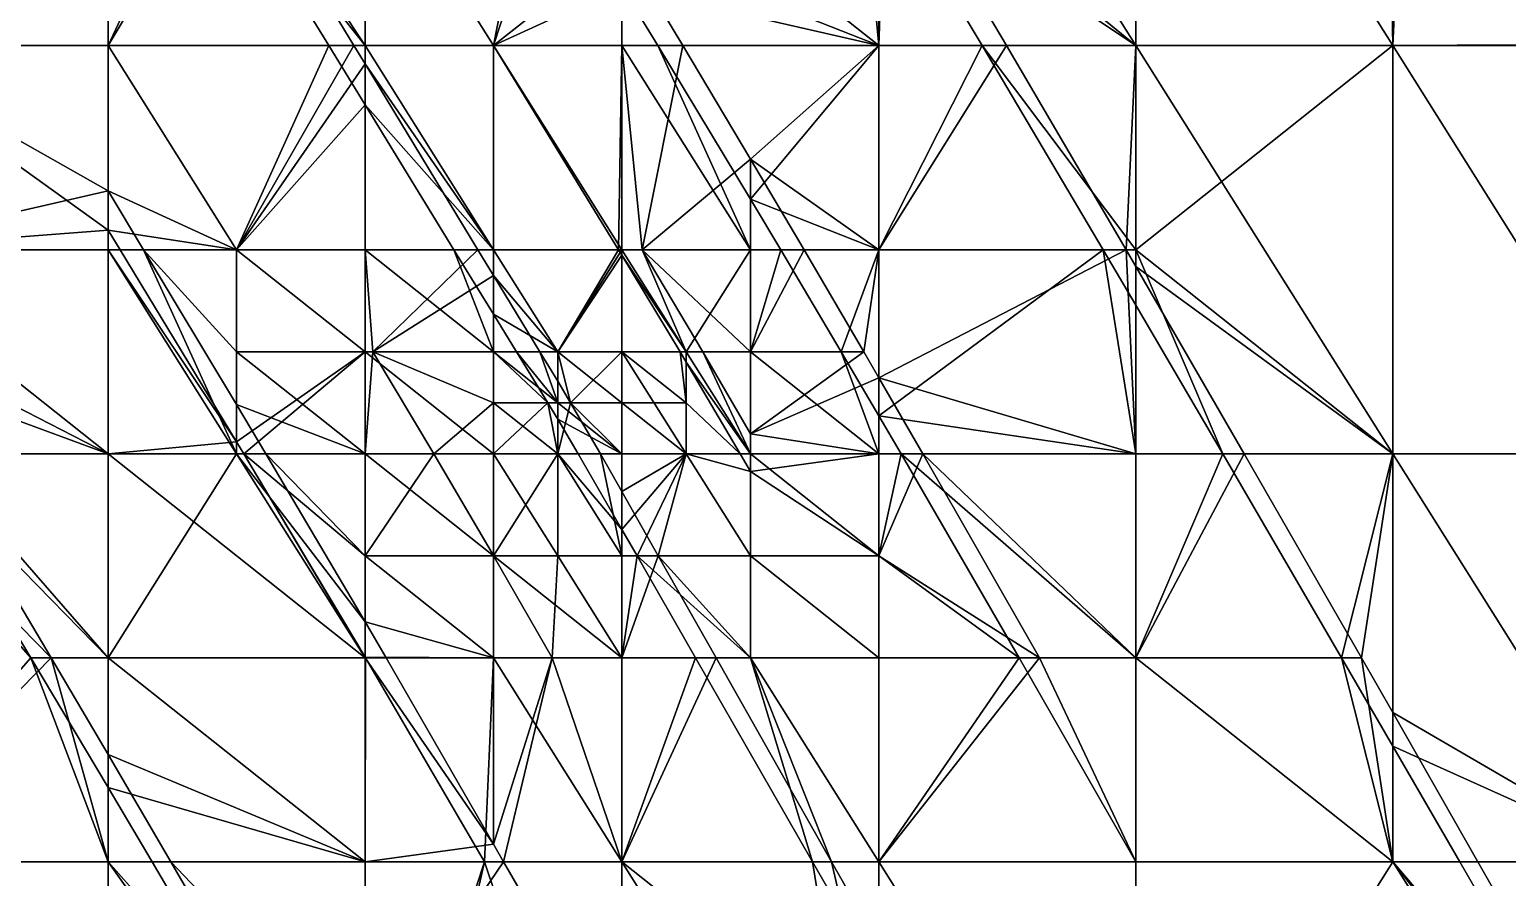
# Model space of a CAD drawing. Extents: x 376891 to 377036, y 6958800 to 6959083.
# Drawn here: x 376971.32 to 376994.33, y 6958811.63 to 6958824.83 of the extents above; entities that cross this region are included whole.
import ezdxf

# ---------------------------------------------------------------- set-up
doc = ezdxf.new("R2010")
doc.units = 0
doc.layers.add('FM2', color=7, linetype='CONTINUOUS')

msp = doc.modelspace()

# ---------------------------------------------------------------- linework, layer by layer
at = {"layer": 'FM2'}
for points in [[(376984.548, 6958830.924, 282.229), (376988.548, 6958830.924, 284.223), (376988.548, 6958824.575, 282.326)], [(376984.548, 6958827.26, 281.128), (376984.548, 6958830.924, 282.229), (376988.548, 6958824.575, 282.326)], [(376988.548, 6958824.575, 282.137), (376988.548, 6958830.924, 284.013), (376984.659, 6958827.749, 281.128)], [(376988.548, 6958830.924, 284.013), (376988.548, 6958824.575, 282.137), (376992.548, 6958824.575, 284.148)], [(376992.844, 6958830.924, 286.168), (376988.548, 6958830.924, 284.013), (376992.548, 6958824.575, 284.148)], [(376992.548, 6958824.575, 284.334), (376988.548, 6958824.575, 282.326), (376988.548, 6958830.924, 284.223)], [(376992.548, 6958824.575, 284.334), (376988.548, 6958830.924, 284.223), (376992.431, 6958830.924, 286.168)], [(376992.431, 6958830.924, 286.168), (376996.199, 6958824.575, 286.168), (376992.548, 6958824.575, 284.334)], [(376992.431, 6958830.924, 286.168), (376996.548, 6958830.924, 288.229), (376996.548, 6958824.575, 286.343)], [(376996.548, 6958824.575, 286.343), (376996.199, 6958824.575, 286.168), (376992.431, 6958830.924, 286.168)], [(376996.548, 6958824.596, 286.168), (376992.844, 6958830.924, 286.168), (376992.548, 6958824.575, 284.148)], [(376996.548, 6958824.596, 286.168), (376996.548, 6958830.924, 288.027), (376992.844, 6958830.924, 286.168)], [(376964.548, 6958826.933, 271.049), (376968.548, 6958824.575, 272.294), (376972.548, 6958827.749, 275.162)], [(376972.548, 6958827.749, 275.363), (376968.548, 6958824.575, 272.48), (376964.548, 6958826.282, 271.049)], [(376968.548, 6958824.575, 272.294), (376972.548, 6958824.575, 274.229), (376972.548, 6958827.749, 275.162)], [(376972.548, 6958827.749, 275.363), (376972.548, 6958824.575, 274.418), (376968.548, 6958824.575, 272.48)], [(376974.449, 6958827.749, 276.088), (376972.548, 6958827.749, 275.162), (376972.548, 6958824.575, 274.229)], [(376972.548, 6958824.575, 274.229), (376976.376, 6958824.575, 276.088), (376974.449, 6958827.749, 276.088)], [(376972.548, 6958824.575, 274.418), (376972.548, 6958827.749, 275.363), (376974.035, 6958827.749, 276.088)], [(376974.035, 6958827.749, 276.088), (376975.983, 6958824.575, 276.088), (376972.548, 6958824.575, 274.418)], [(376974.035, 6958827.749, 276.088), (376976.548, 6958827.749, 277.317), (376976.548, 6958824.575, 276.364)], [(376976.548, 6958824.575, 276.364), (376975.983, 6958824.575, 276.088), (376974.035, 6958827.749, 276.088)], [(376976.548, 6958824.575, 276.172), (376976.548, 6958827.749, 277.113), (376974.449, 6958827.749, 276.088)], [(376974.449, 6958827.749, 276.088), (376976.376, 6958824.575, 276.088), (376976.548, 6958824.575, 276.172)], [(376976.548, 6958827.749, 277.113), (376976.548, 6958824.575, 276.172), (376978.548, 6958824.575, 277.152)], [(376979.584, 6958827.749, 278.608), (376976.548, 6958827.749, 277.113), (376978.548, 6958824.575, 277.152)], [(376978.548, 6958824.575, 277.344), (376976.548, 6958824.575, 276.364), (376976.548, 6958827.749, 277.317)], [(376978.548, 6958824.575, 277.344), (376976.548, 6958827.749, 277.317), (376979.171, 6958827.749, 278.608)], [(376980.548, 6958826.153, 278.608), (376979.584, 6958827.749, 278.608), (376978.548, 6958824.575, 277.152)], [(376978.548, 6958824.575, 277.344), (376979.171, 6958827.749, 278.608), (376980.548, 6958825.496, 278.608)], [(376984.548, 6958824.575, 280.131), (376984.548, 6958827.749, 281.072), (376980.548, 6958827.749, 279.083)], [(376984.548, 6958824.575, 280.131), (376980.548, 6958827.749, 279.083), (376980.548, 6958826.153, 278.608)], [(376980.548, 6958825.496, 278.608), (376984.253, 6958827.749, 281.128), (376984.548, 6958824.575, 280.322)], [(376984.253, 6958827.749, 281.128), (376984.548, 6958827.26, 281.128), (376984.548, 6958824.575, 280.322)], [(376984.659, 6958827.749, 281.128), (376984.548, 6958827.749, 281.072), (376984.548, 6958824.575, 280.131)], [(376984.548, 6958824.575, 280.131), (376986.537, 6958824.575, 281.128), (376984.659, 6958827.749, 281.128)], [(376984.659, 6958827.749, 281.128), (376986.537, 6958824.575, 281.128), (376988.548, 6958824.575, 282.137)], [(376984.548, 6958824.575, 280.322), (376984.548, 6958827.26, 281.128), (376986.157, 6958824.575, 281.128)], [(376988.548, 6958824.575, 282.326), (376986.157, 6958824.575, 281.128), (376984.548, 6958827.26, 281.128)], [(376978.548, 6958824.575, 277.152), (376980.548, 6958824.575, 278.138), (376980.548, 6958826.153, 278.608)], [(376981.494, 6958824.575, 278.608), (376980.548, 6958826.153, 278.608), (376980.548, 6958824.575, 278.138)], [(376980.548, 6958826.153, 278.608), (376981.494, 6958824.575, 278.608), (376984.548, 6958824.575, 280.131)], [(376980.548, 6958825.496, 278.608), (376980.548, 6958824.575, 278.331), (376978.548, 6958824.575, 277.344)], [(376980.548, 6958824.575, 278.331), (376980.548, 6958825.496, 278.608), (376981.107, 6958824.575, 278.608)], [(376984.548, 6958824.575, 280.322), (376981.107, 6958824.575, 278.608), (376980.548, 6958825.496, 278.608)], [(376968.548, 6958824.575, 272.294), (376968.548, 6958821.4, 271.373), (376972.548, 6958822.316, 273.568)], [(376972.548, 6958822.316, 273.568), (376972.548, 6958824.575, 274.229), (376968.548, 6958824.575, 272.294)], [(376972.548, 6958821.705, 273.568), (376968.548, 6958821.4, 271.546), (376968.548, 6958824.575, 272.48)], [(376968.548, 6958824.575, 272.48), (376972.548, 6958824.575, 274.418), (376972.548, 6958821.705, 273.568)], [(376972.548, 6958824.575, 274.229), (376972.548, 6958822.316, 273.568), (376974.548, 6958821.4, 274.267)], [(376976.376, 6958824.575, 276.088), (376972.548, 6958824.575, 274.229), (376974.548, 6958821.4, 274.267)], [(376974.548, 6958821.4, 274.446), (376972.548, 6958821.705, 273.568), (376972.548, 6958824.575, 274.418)], [(376974.548, 6958821.4, 274.446), (376972.548, 6958824.575, 274.418), (376975.983, 6958824.575, 276.088)], [(376976.548, 6958824.292, 276.088), (376976.376, 6958824.575, 276.088), (376974.548, 6958821.4, 274.267)], [(376974.548, 6958821.4, 274.446), (376975.983, 6958824.575, 276.088), (376976.548, 6958823.655, 276.088)], [(376975.983, 6958824.575, 276.088), (376976.548, 6958824.575, 276.364), (376976.548, 6958823.655, 276.088)], [(376976.548, 6958824.292, 276.088), (376976.548, 6958824.575, 276.172), (376976.376, 6958824.575, 276.088)], [(376978.548, 6958821.4, 276.207), (376978.548, 6958824.575, 277.152), (376976.548, 6958824.575, 276.172)], [(376978.548, 6958821.4, 276.207), (376976.548, 6958824.575, 276.172), (376976.548, 6958824.292, 276.088)], [(376976.548, 6958824.575, 276.364), (376978.548, 6958824.575, 277.344), (376978.548, 6958821.4, 276.389)], [(376976.548, 6958823.655, 276.088), (376976.548, 6958824.575, 276.364), (376978.548, 6958821.4, 276.389)], [(376980.548, 6958821.4, 277.192), (376980.548, 6958824.575, 278.138), (376978.548, 6958824.575, 277.152)], [(376978.548, 6958824.575, 277.152), (376978.548, 6958821.4, 276.207), (376980.548, 6958821.4, 277.192)], [(376980.496, 6958821.4, 277.348), (376978.548, 6958821.4, 276.389), (376978.548, 6958824.575, 277.344)], [(376980.496, 6958821.4, 277.348), (376978.548, 6958824.575, 277.344), (376980.548, 6958824.575, 278.331)], [(376980.548, 6958824.575, 278.331), (376980.548, 6958821.4, 277.374), (376980.496, 6958821.4, 277.348)], [(376980.548, 6958824.575, 278.138), (376980.548, 6958821.4, 277.192), (376980.862, 6958821.4, 277.348)], [(376981.494, 6958824.575, 278.608), (376980.548, 6958824.575, 278.138), (376980.862, 6958821.4, 277.348)], [(376982.548, 6958821.4, 278.371), (376980.548, 6958821.4, 277.374), (376980.548, 6958824.575, 278.331)], [(376980.548, 6958824.575, 278.331), (376981.107, 6958824.575, 278.608), (376982.548, 6958821.4, 278.371)], [(376982.548, 6958822.809, 278.608), (376981.494, 6958824.575, 278.608), (376980.862, 6958821.4, 277.348)], [(376981.107, 6958824.575, 278.608), (376982.548, 6958822.188, 278.608), (376982.548, 6958821.4, 278.371)], [(376982.548, 6958822.188, 278.608), (376981.107, 6958824.575, 278.608), (376984.548, 6958824.575, 280.322)], [(376984.548, 6958824.575, 280.131), (376981.494, 6958824.575, 278.608), (376982.548, 6958822.809, 278.608)], [(376984.548, 6958821.4, 279.192), (376984.548, 6958824.575, 280.131), (376982.548, 6958822.809, 278.608)], [(376982.548, 6958822.188, 278.608), (376984.548, 6958824.575, 280.322), (376984.548, 6958821.4, 279.373)], [(376986.537, 6958824.575, 281.128), (376984.548, 6958824.575, 280.131), (376984.548, 6958821.4, 279.192)], [(376984.548, 6958821.4, 279.192), (376988.397, 6958821.4, 281.128), (376986.537, 6958824.575, 281.128)], [(376984.548, 6958821.4, 279.373), (376984.548, 6958824.575, 280.322), (376986.157, 6958824.575, 281.128)], [(376986.157, 6958824.575, 281.128), (376988.042, 6958821.4, 281.128), (376984.548, 6958821.4, 279.373)], [(376986.157, 6958824.575, 281.128), (376988.548, 6958824.575, 282.326), (376988.548, 6958821.4, 281.382)], [(376988.548, 6958821.4, 281.382), (376988.042, 6958821.4, 281.128), (376986.157, 6958824.575, 281.128)], [(376988.548, 6958824.575, 282.137), (376986.537, 6958824.575, 281.128), (376988.397, 6958821.4, 281.128)], [(376988.397, 6958821.4, 281.128), (376988.548, 6958821.139, 281.128), (376988.548, 6958824.575, 282.137)], [(376992.548, 6958818.225, 282.293), (376992.548, 6958824.575, 284.148), (376988.548, 6958824.575, 282.137)], [(376992.548, 6958818.225, 282.293), (376988.548, 6958824.575, 282.137), (376988.548, 6958821.139, 281.128)], [(376988.548, 6958821.4, 281.382), (376988.548, 6958824.575, 282.326), (376992.548, 6958824.575, 284.334)], [(376988.548, 6958821.4, 281.382), (376992.548, 6958824.575, 284.334), (376992.548, 6958818.225, 282.458)], [(376992.548, 6958824.575, 284.148), (376996.548, 6958824.575, 286.161), (376996.548, 6958824.596, 286.168)], [(376996.548, 6958818.225, 284.308), (376996.548, 6958824.575, 286.161), (376992.548, 6958824.575, 284.148)], [(376992.548, 6958824.575, 284.148), (376992.548, 6958818.225, 282.293), (376996.548, 6958818.225, 284.308)], [(376996.548, 6958818.225, 284.469), (376992.548, 6958818.225, 282.458), (376992.548, 6958824.575, 284.334)], [(376992.548, 6958824.575, 284.334), (376996.199, 6958824.575, 286.168), (376996.548, 6958818.225, 284.469)], [(376974.548, 6958821.4, 274.267), (376976.548, 6958821.4, 275.235), (376976.548, 6958824.292, 276.088)], [(376978.304, 6958821.4, 276.088), (376976.548, 6958824.292, 276.088), (376976.548, 6958821.4, 275.235)], [(376976.548, 6958824.292, 276.088), (376978.304, 6958821.4, 276.088), (376978.548, 6958821.4, 276.207)], [(376976.548, 6958823.655, 276.088), (376976.548, 6958821.4, 275.415), (376974.548, 6958821.4, 274.446)], [(376978.548, 6958821.4, 276.389), (376977.932, 6958821.4, 276.088), (376976.548, 6958823.655, 276.088)], [(376976.548, 6958821.4, 275.415), (376976.548, 6958823.655, 276.088), (376977.932, 6958821.4, 276.088)], [(376980.862, 6958821.4, 277.348), (376982.548, 6958821.4, 278.189), (376982.548, 6958822.809, 278.608)], [(376983.383, 6958821.4, 278.608), (376982.548, 6958822.809, 278.608), (376982.548, 6958821.4, 278.189)], [(376982.548, 6958822.809, 278.608), (376983.383, 6958821.4, 278.608), (376984.548, 6958821.4, 279.192)], [(376968.548, 6958821.4, 271.373), (376972.548, 6958821.4, 273.301), (376972.548, 6958822.316, 273.568)], [(376973.101, 6958821.4, 273.568), (376972.548, 6958822.316, 273.568), (376972.548, 6958821.4, 273.301)], [(376972.548, 6958822.316, 273.568), (376973.101, 6958821.4, 273.568), (376974.548, 6958821.4, 274.267)], [(376982.548, 6958821.4, 278.371), (376982.548, 6958822.188, 278.608), (376983.021, 6958821.4, 278.608)], [(376984.548, 6958821.4, 279.373), (376983.021, 6958821.4, 278.608), (376982.548, 6958822.188, 278.608)], [(376972.548, 6958821.705, 273.568), (376972.548, 6958821.4, 273.478), (376968.548, 6958821.4, 271.546)], [(376972.548, 6958821.4, 273.478), (376972.548, 6958821.705, 273.568), (376972.735, 6958821.4, 273.568)], [(376974.548, 6958821.4, 274.446), (376972.735, 6958821.4, 273.568), (376972.548, 6958821.705, 273.568)], [(376972.548, 6958818.225, 272.384), (376972.548, 6958821.4, 273.301), (376968.548, 6958821.4, 271.373)], [(376972.548, 6958818.225, 272.384), (376968.548, 6958821.4, 271.373), (376968.548, 6958820.276, 271.049)], [(376968.548, 6958821.4, 271.546), (376972.548, 6958821.4, 273.478), (376972.548, 6958818.225, 272.549)], [(376968.548, 6958819.698, 271.049), (376968.548, 6958821.4, 271.546), (376972.548, 6958818.225, 272.549)], [(376972.548, 6958821.4, 273.301), (376972.548, 6958818.225, 272.384), (376974.548, 6958818.225, 273.348)], [(376974.548, 6958818.225, 273.348), (376973.101, 6958821.4, 273.568), (376972.548, 6958821.4, 273.301)], [(376974.548, 6958818.41, 273.568), (376972.548, 6958818.225, 272.549), (376972.548, 6958821.4, 273.478)], [(376972.548, 6958821.4, 273.478), (376972.735, 6958821.4, 273.568), (376974.548, 6958818.41, 273.568)], [(376972.735, 6958821.4, 273.568), (376974.548, 6958821.4, 274.446), (376974.548, 6958818.41, 273.568)], [(376973.101, 6958821.4, 273.568), (376974.548, 6958818.991, 273.568), (376974.548, 6958819.812, 273.806)], [(376974.548, 6958819.812, 273.806), (376974.548, 6958821.4, 274.267), (376973.101, 6958821.4, 273.568)], [(376974.548, 6958818.225, 273.348), (376974.548, 6958818.991, 273.568), (376973.101, 6958821.4, 273.568)], [(376976.548, 6958819.812, 274.77), (376976.548, 6958821.4, 275.235), (376974.548, 6958821.4, 274.267)], [(376974.548, 6958821.4, 274.267), (376974.548, 6958819.812, 273.806), (376976.548, 6958819.812, 274.77)], [(376976.548, 6958819.812, 274.945), (376974.548, 6958818.41, 273.568), (376974.548, 6958821.4, 274.446)], [(376974.548, 6958821.4, 274.446), (376976.548, 6958821.4, 275.415), (376976.548, 6958819.812, 274.945)], [(376976.548, 6958821.4, 275.235), (376976.548, 6958819.812, 274.77), (376976.668, 6958819.812, 274.828)], [(376978.304, 6958821.4, 276.088), (376976.548, 6958821.4, 275.235), (376976.668, 6958819.812, 274.828)], [(376978.548, 6958819.812, 275.913), (376976.548, 6958819.812, 274.945), (376976.548, 6958821.4, 275.415)], [(376976.548, 6958821.4, 275.415), (376977.932, 6958821.4, 276.088), (376978.548, 6958819.812, 275.913)], [(376978.548, 6958820.998, 276.088), (376978.304, 6958821.4, 276.088), (376976.668, 6958819.812, 274.828)], [(376977.932, 6958821.4, 276.088), (376978.548, 6958821.4, 276.389), (376978.548, 6958820.397, 276.088)], [(376977.932, 6958821.4, 276.088), (376978.548, 6958820.397, 276.088), (376978.548, 6958819.812, 275.913)], [(376978.548, 6958820.998, 276.088), (376978.548, 6958821.4, 276.207), (376978.304, 6958821.4, 276.088)], [(376978.548, 6958821.4, 276.207), (376978.548, 6958820.998, 276.088), (376979.548, 6958819.812, 276.225)], [(376980.548, 6958821.4, 277.192), (376978.548, 6958821.4, 276.207), (376979.548, 6958819.812, 276.225)], [(376979.548, 6958819.812, 276.402), (376978.548, 6958820.397, 276.088), (376978.548, 6958821.4, 276.389)], [(376979.548, 6958819.812, 276.402), (376978.548, 6958821.4, 276.389), (376980.496, 6958821.4, 277.348)], [(376979.548, 6958819.812, 276.225), (376980.548, 6958819.812, 276.719), (376980.548, 6958821.4, 277.192)], [(376979.548, 6958819.812, 276.402), (376980.496, 6958821.4, 277.348), (376980.548, 6958821.314, 277.348)], [(376980.548, 6958821.314, 277.348), (376980.548, 6958819.812, 276.897), (376979.548, 6958819.812, 276.402)], [(376980.496, 6958821.4, 277.348), (376980.548, 6958821.4, 277.374), (376980.548, 6958821.314, 277.348)], [(376980.548, 6958821.4, 277.192), (376980.548, 6958819.812, 276.719), (376981.548, 6958819.812, 277.219)], [(376980.862, 6958821.4, 277.348), (376980.548, 6958821.4, 277.192), (376981.548, 6958819.812, 277.219)], [(376981.548, 6958819.812, 277.396), (376980.548, 6958821.314, 277.348), (376980.548, 6958821.4, 277.374)], [(376981.548, 6958819.812, 277.396), (376980.548, 6958821.4, 277.374), (376982.548, 6958821.4, 278.371)], [(376980.548, 6958819.812, 276.897), (376980.548, 6958821.314, 277.348), (376981.452, 6958819.812, 277.348)], [(376981.548, 6958819.812, 277.396), (376981.452, 6958819.812, 277.348), (376980.548, 6958821.314, 277.348)], [(376981.548, 6958819.812, 277.219), (376981.805, 6958819.812, 277.348), (376980.862, 6958821.4, 277.348)], [(376982.548, 6958819.812, 277.721), (376982.548, 6958821.4, 278.189), (376980.862, 6958821.4, 277.348)], [(376980.862, 6958821.4, 277.348), (376981.805, 6958819.812, 277.348), (376982.548, 6958819.812, 277.721)], [(376982.548, 6958821.4, 278.371), (376982.548, 6958819.812, 277.897), (376981.548, 6958819.812, 277.396)], [(376983.383, 6958821.4, 278.608), (376982.548, 6958821.4, 278.189), (376982.548, 6958819.812, 277.721)], [(376982.548, 6958819.812, 277.721), (376984.312, 6958819.812, 278.608), (376983.383, 6958821.4, 278.608)], [(376982.548, 6958819.812, 277.897), (376982.548, 6958821.4, 278.371), (376983.021, 6958821.4, 278.608)], [(376983.021, 6958821.4, 278.608), (376983.963, 6958819.812, 278.608), (376982.548, 6958819.812, 277.897)], [(376983.963, 6958819.812, 278.608), (376983.021, 6958821.4, 278.608), (376984.548, 6958821.4, 279.373)], [(376984.548, 6958821.4, 279.192), (376983.383, 6958821.4, 278.608), (376984.312, 6958819.812, 278.608)], [(376984.548, 6958821.4, 279.373), (376984.548, 6958818.815, 278.608), (376983.963, 6958819.812, 278.608)], [(376984.312, 6958819.812, 278.608), (376984.548, 6958819.406, 278.608), (376984.548, 6958821.4, 279.192)], [(376988.397, 6958821.4, 281.128), (376984.548, 6958821.4, 279.192), (376984.548, 6958819.406, 278.608)], [(376988.548, 6958818.225, 280.278), (376988.397, 6958821.4, 281.128), (376984.548, 6958819.406, 278.608)], [(376984.548, 6958818.815, 278.608), (376984.548, 6958821.4, 279.373), (376988.042, 6958821.4, 281.128)], [(376984.548, 6958818.815, 278.608), (376988.042, 6958821.4, 281.128), (376988.548, 6958818.225, 280.446)], [(376988.042, 6958821.4, 281.128), (376988.548, 6958820.538, 281.128), (376988.548, 6958818.225, 280.446)], [(376988.042, 6958821.4, 281.128), (376988.548, 6958821.4, 281.382), (376988.548, 6958820.538, 281.128)], [(376988.548, 6958818.225, 280.278), (376988.548, 6958821.139, 281.128), (376988.397, 6958821.4, 281.128)], [(376988.548, 6958821.4, 281.382), (376992.548, 6958818.225, 282.458), (376989.904, 6958818.225, 281.128)], [(376989.904, 6958818.225, 281.128), (376988.548, 6958820.538, 281.128), (376988.548, 6958821.4, 281.382)], [(376976.668, 6958819.812, 274.828), (376978.548, 6958819.812, 275.738), (376978.548, 6958820.998, 276.088)], [(376979.268, 6958819.812, 276.088), (376978.548, 6958820.998, 276.088), (376978.548, 6958819.812, 275.738)], [(376978.548, 6958820.998, 276.088), (376979.268, 6958819.812, 276.088), (376979.548, 6958819.812, 276.225)], [(376990.235, 6958818.225, 281.128), (376988.548, 6958821.139, 281.128), (376988.548, 6958818.225, 280.278)], [(376988.548, 6958821.139, 281.128), (376990.235, 6958818.225, 281.128), (376992.548, 6958818.225, 282.293)], [(376988.548, 6958818.225, 280.446), (376988.548, 6958820.538, 281.128), (376989.904, 6958818.225, 281.128)], [(376968.548, 6958820.276, 271.049), (376969.775, 6958818.225, 271.049), (376972.548, 6958818.225, 272.384)], [(376979.548, 6958819.812, 276.402), (376978.907, 6958819.812, 276.088), (376978.548, 6958820.397, 276.088)], [(376978.548, 6958819.812, 275.913), (376978.548, 6958820.397, 276.088), (376978.907, 6958819.812, 276.088)], [(376976.548, 6958818.225, 274.312), (376976.548, 6958819.812, 274.77), (376974.548, 6958819.812, 273.806)], [(376976.548, 6958818.225, 274.312), (376974.548, 6958819.812, 273.806), (376974.548, 6958818.991, 273.568)], [(376976.548, 6958819.812, 274.945), (376974.66, 6958818.225, 273.568), (376974.548, 6958818.41, 273.568)], [(376976.548, 6958819.812, 274.945), (376976.548, 6958818.225, 274.48), (376974.66, 6958818.225, 273.568)], [(376976.668, 6958819.812, 274.828), (376976.548, 6958819.812, 274.77), (376976.548, 6958818.225, 274.312)], [(376976.548, 6958818.225, 274.312), (376977.618, 6958818.225, 274.828), (376976.668, 6958819.812, 274.828)], [(376976.548, 6958819.812, 274.945), (376978.548, 6958819.812, 275.913), (376978.548, 6958818.225, 275.447)], [(376978.548, 6958818.225, 275.447), (376976.548, 6958818.225, 274.48), (376976.548, 6958819.812, 274.945)], [(376976.668, 6958819.812, 274.828), (376977.618, 6958818.225, 274.828), (376978.548, 6958819.019, 275.506)], [(376978.548, 6958819.019, 275.506), (376978.548, 6958819.812, 275.738), (376976.668, 6958819.812, 274.828)], [(376978.548, 6958819.812, 275.738), (376978.548, 6958819.019, 275.506), (376979.548, 6958819.019, 275.99)], [(376979.548, 6958819.019, 275.99), (376979.268, 6958819.812, 276.088), (376978.548, 6958819.812, 275.738)], [(376979.394, 6958819.019, 276.088), (376978.548, 6958818.225, 275.447), (376978.548, 6958819.812, 275.913)], [(376978.548, 6958819.812, 275.913), (376978.907, 6958819.812, 276.088), (376979.394, 6958819.019, 276.088)], [(376978.907, 6958819.812, 276.088), (376979.548, 6958819.812, 276.402), (376979.548, 6958819.019, 276.163)], [(376979.548, 6958819.019, 276.163), (376979.394, 6958819.019, 276.088), (376978.907, 6958819.812, 276.088)], [(376979.548, 6958819.019, 275.99), (376979.548, 6958819.352, 276.088), (376979.268, 6958819.812, 276.088)], [(376979.548, 6958819.352, 276.088), (376979.548, 6958819.812, 276.225), (376979.268, 6958819.812, 276.088)], [(376979.548, 6958819.812, 276.225), (376979.548, 6958819.352, 276.088), (376979.749, 6958819.019, 276.088)], [(376980.548, 6958819.812, 276.719), (376979.548, 6958819.812, 276.225), (376979.749, 6958819.019, 276.088)], [(376979.548, 6958819.812, 276.402), (376980.548, 6958819.812, 276.897), (376980.548, 6958819.019, 276.659)], [(376980.548, 6958819.019, 276.659), (376979.548, 6958819.019, 276.163), (376979.548, 6958819.812, 276.402)], [(376980.548, 6958818.225, 276.254), (376980.548, 6958819.812, 276.719), (376979.749, 6958819.019, 276.088)], [(376981.548, 6958818.225, 276.756), (376981.548, 6958819.812, 277.219), (376980.548, 6958819.812, 276.719)], [(376980.548, 6958819.812, 276.719), (376980.548, 6958818.225, 276.254), (376981.548, 6958818.225, 276.756)], [(376981.548, 6958819.019, 277.16), (376980.548, 6958819.019, 276.659), (376980.548, 6958819.812, 276.897)], [(376980.548, 6958819.812, 276.897), (376981.452, 6958819.812, 277.348), (376981.548, 6958819.019, 277.16)], [(376981.452, 6958819.812, 277.348), (376981.548, 6958819.652, 277.348), (376981.548, 6958819.019, 277.16)], [(376981.452, 6958819.812, 277.348), (376981.548, 6958819.812, 277.396), (376981.548, 6958819.652, 277.348)], [(376981.548, 6958819.812, 277.219), (376981.548, 6958818.225, 276.756), (376982.548, 6958818.225, 277.258)], [(376982.548, 6958818.225, 277.258), (376981.805, 6958819.812, 277.348), (376981.548, 6958819.812, 277.219)], [(376981.548, 6958819.812, 277.396), (376982.548, 6958819.812, 277.897), (376982.548, 6958818.225, 277.429)], [(376981.548, 6958819.652, 277.348), (376981.548, 6958819.812, 277.396), (376982.548, 6958818.225, 277.429)], [(376982.548, 6958818.225, 277.258), (376982.548, 6958818.534, 277.348), (376981.805, 6958819.812, 277.348)], [(376982.548, 6958818.534, 277.348), (376982.548, 6958819.812, 277.721), (376981.805, 6958819.812, 277.348)], [(376984.312, 6958819.812, 278.608), (376982.548, 6958819.812, 277.721), (376982.548, 6958818.534, 277.348)], [(376984.548, 6958819.406, 278.608), (376984.312, 6958819.812, 278.608), (376982.548, 6958818.534, 277.348)], [(376984.548, 6958818.225, 278.434), (376982.548, 6958818.225, 277.429), (376982.548, 6958819.812, 277.897)], [(376982.548, 6958819.812, 277.897), (376983.963, 6958819.812, 278.608), (376984.548, 6958818.225, 278.434)], [(376983.963, 6958819.812, 278.608), (376984.548, 6958818.815, 278.608), (376984.548, 6958818.225, 278.434)], [(376972.548, 6958818.225, 272.549), (376969.44, 6958818.225, 271.049), (376968.548, 6958819.698, 271.049)], [(376981.548, 6958819.019, 277.16), (376981.548, 6958819.652, 277.348), (376982.387, 6958818.225, 277.348)], [(376982.548, 6958818.225, 277.429), (376982.387, 6958818.225, 277.348), (376981.548, 6958819.652, 277.348)], [(376979.749, 6958819.019, 276.088), (376979.548, 6958819.352, 276.088), (376979.548, 6958819.019, 275.99)], [(376984.548, 6958818.225, 278.264), (376984.548, 6958819.406, 278.608), (376982.548, 6958818.534, 277.348)], [(376985.231, 6958818.225, 278.608), (376984.548, 6958819.406, 278.608), (376984.548, 6958818.225, 278.264)], [(376984.548, 6958819.406, 278.608), (376985.231, 6958818.225, 278.608), (376988.548, 6958818.225, 280.278)], [(376974.548, 6958818.991, 273.568), (376975.006, 6958818.225, 273.568), (376976.548, 6958818.225, 274.312)], [(376975.006, 6958818.225, 273.568), (376974.548, 6958818.991, 273.568), (376974.548, 6958818.225, 273.348)], [(376977.618, 6958818.225, 274.828), (376978.548, 6958818.225, 275.277), (376978.548, 6958819.019, 275.506)], [(376979.548, 6958818.225, 275.761), (376979.548, 6958819.019, 275.99), (376978.548, 6958819.019, 275.506)], [(376978.548, 6958819.019, 275.506), (376978.548, 6958818.225, 275.277), (376979.548, 6958818.225, 275.761)], [(376979.394, 6958819.019, 276.088), (376979.548, 6958818.225, 275.931), (376978.548, 6958818.225, 275.447)], [(376979.394, 6958819.019, 276.088), (376979.548, 6958819.019, 276.163), (376979.548, 6958818.763, 276.088)], [(376979.394, 6958819.019, 276.088), (376979.548, 6958818.763, 276.088), (376979.548, 6958818.225, 275.931)], [(376979.749, 6958819.019, 276.088), (376979.548, 6958819.019, 275.99), (376979.548, 6958818.225, 275.761)], [(376979.548, 6958818.225, 275.761), (376980.213, 6958818.225, 276.088), (376979.749, 6958819.019, 276.088)], [(376979.548, 6958819.019, 276.163), (376980.548, 6958819.019, 276.659), (376980.548, 6958818.225, 276.426)], [(376979.548, 6958818.763, 276.088), (376979.548, 6958819.019, 276.163), (376980.548, 6958818.225, 276.426)], [(376979.749, 6958819.019, 276.088), (376980.213, 6958818.225, 276.088), (376980.548, 6958818.225, 276.254)], [(376980.548, 6958819.019, 276.659), (376981.548, 6958819.019, 277.16), (376981.548, 6958818.225, 276.927)], [(376981.548, 6958818.225, 276.927), (376980.548, 6958818.225, 276.426), (376980.548, 6958819.019, 276.659)], [(376982.387, 6958818.225, 277.348), (376981.548, 6958818.225, 276.927), (376981.548, 6958819.019, 277.16)], [(376980.548, 6958818.225, 276.426), (376979.867, 6958818.225, 276.088), (376979.548, 6958818.763, 276.088)], [(376979.548, 6958818.225, 275.931), (376979.548, 6958818.763, 276.088), (376979.867, 6958818.225, 276.088)], [(376984.548, 6958818.225, 278.434), (376984.548, 6958818.815, 278.608), (376984.894, 6958818.225, 278.608)], [(376988.548, 6958818.225, 280.446), (376984.894, 6958818.225, 278.608), (376984.548, 6958818.815, 278.608)], [(376982.548, 6958818.534, 277.348), (376982.548, 6958818.225, 277.258), (376984.548, 6958818.225, 278.264)], [(376968.548, 6958818.225, 270.458), (376968.548, 6958811.875, 268.643), (376971.661, 6958815.05, 271.049)], [(376971.661, 6958815.05, 271.049), (376969.775, 6958818.225, 271.049), (376968.548, 6958818.225, 270.458)], [(376971.347, 6958815.05, 271.049), (376968.548, 6958811.875, 268.78), (376968.548, 6958818.225, 270.618)], [(376968.548, 6958818.225, 270.618), (376969.44, 6958818.225, 271.049), (376971.347, 6958815.05, 271.049)], [(376969.44, 6958818.225, 271.049), (376972.548, 6958818.225, 272.549), (376972.548, 6958815.05, 271.629)], [(376972.548, 6958815.05, 271.629), (376971.347, 6958815.05, 271.049), (376969.44, 6958818.225, 271.049)], [(376972.548, 6958815.05, 271.476), (376972.548, 6958818.225, 272.384), (376969.775, 6958818.225, 271.049)], [(376969.775, 6958818.225, 271.049), (376971.661, 6958815.05, 271.049), (376972.548, 6958815.05, 271.476)], [(376974.548, 6958818.41, 273.568), (376974.66, 6958818.225, 273.568), (376972.548, 6958818.225, 272.549)], [(376972.548, 6958815.05, 271.476), (376976.548, 6958815.05, 273.41), (376974.548, 6958818.225, 273.348)], [(376974.548, 6958818.225, 273.348), (376972.548, 6958818.225, 272.384), (376972.548, 6958815.05, 271.476)], [(376976.548, 6958815.05, 273.566), (376972.548, 6958815.05, 271.629), (376972.548, 6958818.225, 272.549)], [(376972.548, 6958818.225, 272.549), (376974.66, 6958818.225, 273.568), (376976.548, 6958815.05, 273.566)], [(376976.548, 6958815.611, 273.568), (376975.006, 6958818.225, 273.568), (376974.548, 6958818.225, 273.348)], [(376976.548, 6958815.05, 273.41), (376976.548, 6958815.611, 273.568), (376974.548, 6958818.225, 273.348)], [(376974.66, 6958818.225, 273.568), (376976.548, 6958815.06, 273.568), (376976.548, 6958815.05, 273.566)], [(376976.548, 6958816.638, 274.021), (376976.548, 6958815.06, 273.568), (376974.66, 6958818.225, 273.568)], [(376974.66, 6958818.225, 273.568), (376976.548, 6958818.225, 274.48), (376976.548, 6958816.638, 274.021)], [(376975.006, 6958818.225, 273.568), (376976.548, 6958815.611, 273.568), (376976.548, 6958816.638, 273.859)], [(376976.548, 6958816.638, 273.859), (376976.548, 6958818.225, 274.312), (376975.006, 6958818.225, 273.568)], [(376976.548, 6958816.638, 273.859), (376978.548, 6958816.64, 274.828), (376977.618, 6958818.225, 274.828)], [(376977.618, 6958818.225, 274.828), (376976.548, 6958818.225, 274.312), (376976.548, 6958816.638, 273.859)], [(376976.548, 6958818.225, 274.48), (376978.548, 6958818.225, 275.447), (376978.548, 6958816.638, 274.991)], [(376978.548, 6958816.638, 274.991), (376976.548, 6958816.638, 274.021), (376976.548, 6958818.225, 274.48)], [(376978.548, 6958816.64, 274.828), (376978.548, 6958818.225, 275.277), (376977.618, 6958818.225, 274.828)], [(376979.548, 6958816.638, 275.315), (376979.548, 6958818.225, 275.761), (376978.548, 6958818.225, 275.277)], [(376979.548, 6958816.638, 275.315), (376978.548, 6958818.225, 275.277), (376978.548, 6958816.64, 274.828)], [(376979.548, 6958818.225, 275.931), (376980.548, 6958816.638, 275.972), (376978.548, 6958816.638, 274.991)], [(376978.548, 6958816.638, 274.991), (376978.548, 6958818.225, 275.447), (376979.548, 6958818.225, 275.931)], [(376979.548, 6958818.225, 275.761), (376979.548, 6958816.638, 275.315), (376980.548, 6958816.638, 275.807)], [(376980.548, 6958816.638, 275.807), (376980.213, 6958818.225, 276.088), (376979.548, 6958818.225, 275.761)], [(376979.548, 6958818.225, 275.931), (376979.867, 6958818.225, 276.088), (376980.548, 6958817.047, 276.088)], [(376979.548, 6958818.225, 275.931), (376980.548, 6958817.047, 276.088), (376980.548, 6958816.638, 275.972)], [(376979.867, 6958818.225, 276.088), (376980.548, 6958818.225, 276.426), (376980.548, 6958817.047, 276.088)], [(376980.548, 6958816.638, 275.807), (376980.548, 6958817.637, 276.088), (376980.213, 6958818.225, 276.088)], [(376980.548, 6958817.637, 276.088), (376980.548, 6958818.225, 276.254), (376980.213, 6958818.225, 276.088)], [(376980.548, 6958817.637, 276.088), (376981.114, 6958816.638, 276.088), (376981.548, 6958818.225, 276.756)], [(376981.548, 6958818.225, 276.756), (376980.548, 6958818.225, 276.254), (376980.548, 6958817.637, 276.088)], [(376981.548, 6958818.225, 276.927), (376980.783, 6958816.638, 276.088), (376980.548, 6958817.047, 276.088)], [(376980.548, 6958817.047, 276.088), (376980.548, 6958818.225, 276.426), (376981.548, 6958818.225, 276.927)], [(376981.548, 6958818.225, 276.927), (376982.548, 6958816.638, 276.968), (376980.783, 6958816.638, 276.088)], [(376981.114, 6958816.638, 276.088), (376982.548, 6958816.638, 276.804), (376981.548, 6958818.225, 276.756)], [(376982.548, 6958816.638, 276.804), (376982.548, 6958818.225, 277.258), (376981.548, 6958818.225, 276.756)], [(376981.548, 6958818.225, 276.927), (376982.387, 6958818.225, 277.348), (376982.548, 6958817.947, 277.348)], [(376981.548, 6958818.225, 276.927), (376982.548, 6958817.947, 277.348), (376982.548, 6958816.638, 276.968)], [(376982.387, 6958818.225, 277.348), (376982.548, 6958818.225, 277.429), (376982.548, 6958817.947, 277.348)], [(376984.548, 6958816.638, 277.807), (376984.548, 6958818.225, 278.264), (376982.548, 6958818.225, 277.258)], [(376982.548, 6958818.225, 277.258), (376982.548, 6958816.638, 276.804), (376984.548, 6958816.638, 277.807)], [(376982.548, 6958817.947, 277.348), (376982.548, 6958818.225, 277.429), (376984.548, 6958818.225, 278.434)], [(376982.548, 6958817.947, 277.348), (376984.548, 6958818.225, 278.434), (376984.548, 6958816.638, 277.971)], [(376985.231, 6958818.225, 278.608), (376984.548, 6958818.225, 278.264), (376984.548, 6958816.638, 277.807)], [(376987.048, 6958815.05, 278.608), (376985.231, 6958818.225, 278.608), (376984.548, 6958816.638, 277.807)], [(376984.548, 6958816.638, 277.971), (376984.548, 6958818.225, 278.434), (376984.894, 6958818.225, 278.608)], [(376984.548, 6958816.638, 277.971), (376984.894, 6958818.225, 278.608), (376986.735, 6958815.05, 278.608)], [(376984.894, 6958818.225, 278.608), (376988.548, 6958818.225, 280.446), (376988.548, 6958815.05, 279.518)], [(376988.548, 6958815.05, 279.518), (376986.735, 6958815.05, 278.608), (376984.894, 6958818.225, 278.608)], [(376988.548, 6958815.05, 279.362), (376988.548, 6958818.225, 280.278), (376985.231, 6958818.225, 278.608)], [(376985.231, 6958818.225, 278.608), (376987.048, 6958815.05, 278.608), (376988.548, 6958815.05, 279.362)], [(376990.235, 6958818.225, 281.128), (376988.548, 6958818.225, 280.278), (376988.548, 6958815.05, 279.362)], [(376988.548, 6958815.05, 279.362), (376992.06, 6958815.05, 281.128), (376990.235, 6958818.225, 281.128)], [(376988.548, 6958815.05, 279.518), (376988.548, 6958818.225, 280.446), (376989.904, 6958818.225, 281.128)], [(376989.904, 6958818.225, 281.128), (376991.752, 6958815.05, 281.128), (376988.548, 6958815.05, 279.518)], [(376991.752, 6958815.05, 281.128), (376989.904, 6958818.225, 281.128), (376992.548, 6958818.225, 282.458)], [(376992.548, 6958818.225, 282.293), (376990.235, 6958818.225, 281.128), (376992.06, 6958815.05, 281.128)], [(376992.548, 6958818.225, 282.458), (376992.548, 6958813.676, 281.128), (376991.752, 6958815.05, 281.128)], [(376992.06, 6958815.05, 281.128), (376992.548, 6958814.196, 281.128), (376992.548, 6958818.225, 282.293)], [(376996.548, 6958811.875, 282.471), (376996.548, 6958818.225, 284.308), (376992.548, 6958818.225, 282.293)], [(376996.548, 6958811.875, 282.471), (376992.548, 6958818.225, 282.293), (376992.548, 6958814.196, 281.128)], [(376992.548, 6958818.225, 282.458), (376996.548, 6958818.225, 284.469), (376996.548, 6958811.875, 282.613)], [(376992.548, 6958813.676, 281.128), (376992.548, 6958818.225, 282.458), (376996.548, 6958811.875, 282.613)], [(376984.548, 6958816.638, 277.971), (376982.548, 6958816.638, 276.968), (376982.548, 6958817.947, 277.348)], [(376981.114, 6958816.638, 276.088), (376980.548, 6958817.637, 276.088), (376980.548, 6958816.638, 275.807)], [(376980.548, 6958816.638, 275.972), (376980.548, 6958817.047, 276.088), (376980.783, 6958816.638, 276.088)], [(376976.548, 6958816.638, 273.859), (376978.548, 6958816.638, 274.828), (376978.548, 6958816.64, 274.828)], [(376978.548, 6958815.05, 274.382), (376978.548, 6958816.638, 274.828), (376976.548, 6958816.638, 273.859)], [(376978.548, 6958815.05, 274.382), (376976.548, 6958816.638, 273.859), (376976.548, 6958815.611, 273.568)], [(376976.548, 6958816.638, 274.021), (376978.548, 6958816.638, 274.991), (376978.548, 6958815.05, 274.539)], [(376976.548, 6958815.06, 273.568), (376976.548, 6958816.638, 274.021), (376978.548, 6958815.05, 274.539)], [(376978.548, 6958816.64, 274.828), (376978.549, 6958816.638, 274.828), (376979.548, 6958816.638, 275.315)], [(376978.549, 6958816.638, 274.828), (376978.548, 6958816.64, 274.828), (376978.548, 6958816.638, 274.828)], [(376978.549, 6958816.638, 274.828), (376978.548, 6958816.638, 274.828), (376978.548, 6958815.05, 274.382)], [(376978.548, 6958815.05, 274.382), (376979.46, 6958815.05, 274.828), (376978.549, 6958816.638, 274.828)], [(376978.548, 6958816.638, 274.991), (376980.548, 6958816.638, 275.972), (376980.548, 6958815.05, 275.52)], [(376980.548, 6958815.05, 275.52), (376978.548, 6958815.05, 274.539), (376978.548, 6958816.638, 274.991)], [(376979.548, 6958816.638, 275.315), (376978.549, 6958816.638, 274.828), (376979.46, 6958815.05, 274.828)], [(376979.46, 6958815.05, 274.828), (376980.548, 6958815.05, 275.362), (376979.548, 6958816.638, 275.315)], [(376980.548, 6958815.05, 275.362), (376980.548, 6958816.638, 275.807), (376979.548, 6958816.638, 275.315)], [(376981.114, 6958816.638, 276.088), (376980.548, 6958816.638, 275.807), (376980.548, 6958815.05, 275.362)], [(376980.548, 6958815.05, 275.362), (376982.013, 6958815.05, 276.088), (376981.114, 6958816.638, 276.088)], [(376980.548, 6958815.05, 275.52), (376980.548, 6958816.638, 275.972), (376980.783, 6958816.638, 276.088)], [(376980.783, 6958816.638, 276.088), (376981.694, 6958815.05, 276.088), (376980.548, 6958815.05, 275.52)], [(376980.783, 6958816.638, 276.088), (376982.548, 6958816.638, 276.968), (376982.548, 6958815.05, 276.513)], [(376982.548, 6958815.05, 276.513), (376981.694, 6958815.05, 276.088), (376980.783, 6958816.638, 276.088)], [(376982.548, 6958815.05, 276.354), (376982.548, 6958816.638, 276.804), (376981.114, 6958816.638, 276.088)], [(376981.114, 6958816.638, 276.088), (376982.013, 6958815.05, 276.088), (376982.548, 6958815.05, 276.354)], [(376984.548, 6958815.05, 277.354), (376984.548, 6958816.638, 277.807), (376982.548, 6958816.638, 276.804)], [(376982.548, 6958816.638, 276.804), (376982.548, 6958815.05, 276.354), (376984.548, 6958815.05, 277.354)], [(376982.548, 6958816.638, 276.968), (376984.548, 6958816.638, 277.971), (376984.548, 6958815.05, 277.512)], [(376984.548, 6958815.05, 277.512), (376982.548, 6958815.05, 276.513), (376982.548, 6958816.638, 276.968)], [(376984.548, 6958816.638, 277.807), (376984.548, 6958815.05, 277.354), (376987.048, 6958815.05, 278.608)], [(376986.735, 6958815.05, 278.608), (376984.548, 6958815.05, 277.512), (376984.548, 6958816.638, 277.971)], [(376976.548, 6958815.611, 273.568), (376976.875, 6958815.05, 273.568), (376978.548, 6958815.05, 274.382)], [(376976.875, 6958815.05, 273.568), (376976.548, 6958815.611, 273.568), (376976.548, 6958815.05, 273.41)], [(376968.548, 6958811.875, 268.643), (376972.548, 6958811.875, 270.575), (376971.661, 6958815.05, 271.049)], [(376971.347, 6958815.05, 271.049), (376972.548, 6958811.875, 270.716), (376968.548, 6958811.875, 268.78)], [(376971.347, 6958815.05, 271.049), (376972.548, 6958815.05, 271.629), (376972.548, 6958813.032, 271.049)], [(376971.347, 6958815.05, 271.049), (376972.548, 6958813.032, 271.049), (376972.548, 6958811.875, 270.716)], [(376972.548, 6958813.543, 271.049), (376972.548, 6958815.05, 271.476), (376971.661, 6958815.05, 271.049)], [(376972.548, 6958811.875, 270.575), (376972.548, 6958813.543, 271.049), (376971.661, 6958815.05, 271.049)], [(376976.548, 6958811.875, 272.515), (376976.548, 6958815.05, 273.41), (376972.548, 6958815.05, 271.476)], [(376976.548, 6958811.875, 272.515), (376972.548, 6958815.05, 271.476), (376972.548, 6958813.543, 271.049)], [(376972.548, 6958815.05, 271.629), (376976.548, 6958815.05, 273.566), (376976.548, 6958811.875, 272.659)], [(376972.548, 6958813.032, 271.049), (376972.548, 6958815.05, 271.629), (376976.548, 6958811.875, 272.659)], [(376978.548, 6958815.05, 274.539), (376976.554, 6958815.05, 273.568), (376976.548, 6958815.06, 273.568)], [(376976.548, 6958815.05, 273.566), (376976.548, 6958815.06, 273.568), (376976.554, 6958815.05, 273.568)], [(376976.548, 6958815.05, 273.41), (376976.548, 6958811.875, 272.515), (376978.548, 6958812.152, 273.568)], [(376978.548, 6958812.152, 273.568), (376976.875, 6958815.05, 273.568), (376976.548, 6958815.05, 273.41)], [(376976.548, 6958811.875, 272.659), (376976.548, 6958815.05, 273.566), (376976.554, 6958815.05, 273.568)], [(376976.554, 6958815.05, 273.568), (376978.406, 6958811.875, 273.568), (376976.548, 6958811.875, 272.659)], [(376978.406, 6958811.875, 273.568), (376976.554, 6958815.05, 273.568), (376978.548, 6958815.05, 274.539)], [(376978.548, 6958812.152, 273.568), (376978.548, 6958815.05, 274.382), (376976.875, 6958815.05, 273.568)], [(376978.548, 6958815.05, 274.539), (376980.548, 6958811.875, 274.618), (376978.406, 6958811.875, 273.568)], [(376978.548, 6958812.152, 273.568), (376978.706, 6958811.875, 273.568), (376979.46, 6958815.05, 274.828)], [(376979.46, 6958815.05, 274.828), (376978.548, 6958815.05, 274.382), (376978.548, 6958812.152, 273.568)], [(376978.548, 6958815.05, 274.539), (376980.548, 6958815.05, 275.52), (376980.548, 6958811.875, 274.618)], [(376978.706, 6958811.875, 273.568), (376980.548, 6958811.875, 274.472), (376979.46, 6958815.05, 274.828)], [(376980.548, 6958811.875, 274.472), (376980.548, 6958815.05, 275.362), (376979.46, 6958815.05, 274.828)], [(376982.013, 6958815.05, 276.088), (376980.548, 6958815.05, 275.362), (376980.548, 6958811.875, 274.472)], [(376980.548, 6958811.875, 274.472), (376983.812, 6958811.875, 276.088), (376982.013, 6958815.05, 276.088)], [(376980.548, 6958811.875, 274.618), (376980.548, 6958815.05, 275.52), (376981.694, 6958815.05, 276.088)], [(376981.694, 6958815.05, 276.088), (376983.517, 6958811.875, 276.088), (376980.548, 6958811.875, 274.618)], [(376983.517, 6958811.875, 276.088), (376981.694, 6958815.05, 276.088), (376982.548, 6958815.05, 276.513)], [(376982.548, 6958815.05, 276.354), (376982.013, 6958815.05, 276.088), (376983.812, 6958811.875, 276.088)], [(376984.548, 6958811.875, 276.454), (376984.548, 6958815.05, 277.354), (376982.548, 6958815.05, 276.354)], [(376983.812, 6958811.875, 276.088), (376984.548, 6958811.875, 276.454), (376982.548, 6958815.05, 276.354)], [(376982.548, 6958815.05, 276.513), (376984.548, 6958815.05, 277.512), (376984.548, 6958811.875, 276.6)], [(376982.548, 6958815.05, 276.513), (376984.548, 6958811.875, 276.6), (376983.517, 6958811.875, 276.088)], [(376984.548, 6958811.875, 276.454), (376988.548, 6958811.875, 278.454), (376987.048, 6958815.05, 278.608)], [(376987.048, 6958815.05, 278.608), (376984.548, 6958815.05, 277.354), (376984.548, 6958811.875, 276.454)], [(376986.735, 6958815.05, 278.608), (376988.548, 6958811.875, 278.599), (376984.548, 6958811.875, 276.6)], [(376984.548, 6958811.875, 276.6), (376984.548, 6958815.05, 277.512), (376986.735, 6958815.05, 278.608)], [(376986.735, 6958815.05, 278.608), (376988.548, 6958815.05, 279.518), (376988.548, 6958811.875, 278.599)], [(376988.548, 6958811.875, 278.454), (376988.548, 6958815.05, 279.362), (376987.048, 6958815.05, 278.608)], [(376988.548, 6958815.05, 279.362), (376988.548, 6958811.875, 278.454), (376992.548, 6958811.875, 280.461)], [(376992.548, 6958811.875, 280.461), (376992.06, 6958815.05, 281.128), (376988.548, 6958815.05, 279.362)], [(376992.548, 6958811.875, 280.605), (376988.548, 6958811.875, 278.599), (376988.548, 6958815.05, 279.518)], [(376988.548, 6958815.05, 279.518), (376991.752, 6958815.05, 281.128), (376992.548, 6958811.875, 280.605)], [(376991.752, 6958815.05, 281.128), (376992.548, 6958813.676, 281.128), (376992.548, 6958811.875, 280.605)], [(376992.548, 6958811.875, 280.461), (376992.548, 6958814.196, 281.128), (376992.06, 6958815.05, 281.128)], [(376993.876, 6958811.875, 281.128), (376992.548, 6958814.196, 281.128), (376992.548, 6958811.875, 280.461)], [(376992.548, 6958814.196, 281.128), (376993.876, 6958811.875, 281.128), (376996.548, 6958811.875, 282.471)], [(376992.548, 6958811.875, 280.605), (376992.548, 6958813.676, 281.128), (376993.591, 6958811.875, 281.128)], [(376996.548, 6958811.875, 282.613), (376993.591, 6958811.875, 281.128), (376992.548, 6958813.676, 281.128)], [(376972.548, 6958813.543, 271.049), (376973.525, 6958811.875, 271.049), (376976.548, 6958811.875, 272.515)], [(376973.525, 6958811.875, 271.049), (376972.548, 6958813.543, 271.049), (376972.548, 6958811.875, 270.575)], [(376976.548, 6958811.875, 272.659), (376973.233, 6958811.875, 271.049), (376972.548, 6958813.032, 271.049)], [(376972.548, 6958811.875, 270.716), (376972.548, 6958813.032, 271.049), (376973.233, 6958811.875, 271.049)], [(376976.548, 6958811.875, 272.515), (376978.706, 6958811.875, 273.568), (376978.548, 6958812.152, 273.568)], [(376968.548, 6958811.875, 268.78), (376972.548, 6958805.526, 268.898), (376966.6, 6958805.526, 266.009)], [(376966.832, 6958805.526, 266.009), (376972.548, 6958805.526, 268.779), (376968.548, 6958811.875, 268.643)], [(376972.548, 6958805.526, 268.779), (376972.548, 6958811.875, 270.575), (376968.548, 6958811.875, 268.643)], [(376968.548, 6958811.875, 268.78), (376972.548, 6958811.875, 270.716), (376972.548, 6958805.526, 268.898)], [(376972.548, 6958811.875, 270.575), (376972.548, 6958805.526, 268.779), (376975.369, 6958808.701, 271.049)], [(376975.369, 6958808.701, 271.049), (376973.525, 6958811.875, 271.049), (376972.548, 6958811.875, 270.575)], [(376976.548, 6958806.224, 271.049), (376972.548, 6958805.526, 268.898), (376972.548, 6958811.875, 270.716)], [(376972.548, 6958811.875, 270.716), (376973.233, 6958811.875, 271.049), (376976.548, 6958806.224, 271.049)], [(376973.233, 6958811.875, 271.049), (376976.548, 6958811.875, 272.659), (376976.548, 6958806.224, 271.049)], [(376976.548, 6958808.701, 271.622), (376976.548, 6958811.875, 272.515), (376973.525, 6958811.875, 271.049)], [(376973.525, 6958811.875, 271.049), (376975.369, 6958808.701, 271.049), (376976.548, 6958808.701, 271.622)], [(376978.706, 6958811.875, 273.568), (376976.548, 6958811.875, 272.515), (376976.548, 6958808.701, 271.622)], [(376976.548, 6958808.701, 271.622), (376980.522, 6958808.701, 273.568), (376978.706, 6958811.875, 273.568)], [(376978.406, 6958811.875, 273.568), (376976.954, 6958805.526, 271.049), (376976.548, 6958806.224, 271.049)], [(376976.548, 6958806.224, 271.049), (376976.548, 6958811.875, 272.659), (376978.406, 6958811.875, 273.568)], [(376978.406, 6958811.875, 273.568), (376980.548, 6958805.526, 272.812), (376976.954, 6958805.526, 271.049)], [(376978.406, 6958811.875, 273.568), (376980.548, 6958811.875, 274.618), (376980.548, 6958805.526, 272.812)], [(376980.548, 6958808.701, 273.581), (376980.548, 6958811.875, 274.472), (376978.706, 6958811.875, 273.568)], [(376978.706, 6958811.875, 273.568), (376980.522, 6958808.701, 273.568), (376980.548, 6958808.701, 273.581)], [(376980.548, 6958811.875, 274.472), (376980.548, 6958808.701, 273.581), (376984.548, 6958808.701, 275.558)], [(376984.548, 6958808.701, 275.558), (376983.812, 6958811.875, 276.088), (376980.548, 6958811.875, 274.472)], [(376984.548, 6958805.526, 274.787), (376980.548, 6958805.526, 272.812), (376980.548, 6958811.875, 274.618)], [(376980.548, 6958811.875, 274.618), (376983.517, 6958811.875, 276.088), (376984.548, 6958805.526, 274.787)], [(376983.517, 6958811.875, 276.088), (376984.548, 6958811.875, 276.6), (376984.548, 6958810.084, 276.088)], [(376983.517, 6958811.875, 276.088), (376984.548, 6958810.084, 276.088), (376984.548, 6958805.526, 274.787)], [(376984.548, 6958808.701, 275.558), (376984.548, 6958810.581, 276.088), (376983.812, 6958811.875, 276.088)], [(376984.548, 6958810.581, 276.088), (376984.548, 6958811.875, 276.454), (376983.812, 6958811.875, 276.088)], [(376988.548, 6958805.526, 276.65), (376988.548, 6958811.875, 278.454), (376984.548, 6958811.875, 276.454)], [(376988.548, 6958805.526, 276.65), (376984.548, 6958811.875, 276.454), (376984.548, 6958810.581, 276.088)], [(376984.548, 6958811.875, 276.6), (376988.548, 6958811.875, 278.599), (376988.548, 6958805.526, 276.775)], [(376984.548, 6958810.084, 276.088), (376984.548, 6958811.875, 276.6), (376988.548, 6958805.526, 276.775)], [(376988.548, 6958805.526, 276.65), (376996.548, 6958805.526, 280.65), (376992.548, 6958811.875, 280.461)], [(376992.548, 6958811.875, 280.461), (376988.548, 6958811.875, 278.454), (376988.548, 6958805.526, 276.65)], [(376992.548, 6958811.875, 280.605), (376996.548, 6958805.526, 280.772), (376988.548, 6958805.526, 276.775)], [(376988.548, 6958805.526, 276.775), (376988.548, 6958811.875, 278.599), (376992.548, 6958811.875, 280.605)], [(376996.548, 6958807.194, 281.128), (376993.876, 6958811.875, 281.128), (376992.548, 6958811.875, 280.461)], [(376996.548, 6958805.526, 280.65), (376996.548, 6958807.194, 281.128), (376992.548, 6958811.875, 280.461)], [(376992.548, 6958811.875, 280.605), (376993.591, 6958811.875, 281.128), (376996.548, 6958806.755, 281.128)], [(376992.548, 6958811.875, 280.605), (376996.548, 6958806.755, 281.128), (376996.548, 6958805.526, 280.772)], [(376993.591, 6958811.875, 281.128), (376996.548, 6958811.875, 282.613), (376996.548, 6958806.755, 281.128)], [(376996.548, 6958807.194, 281.128), (376996.548, 6958811.875, 282.471), (376993.876, 6958811.875, 281.128)]]:
    msp.add_3dface(points, dxfattribs=at)

doc.saveas('drawing.dxf')
